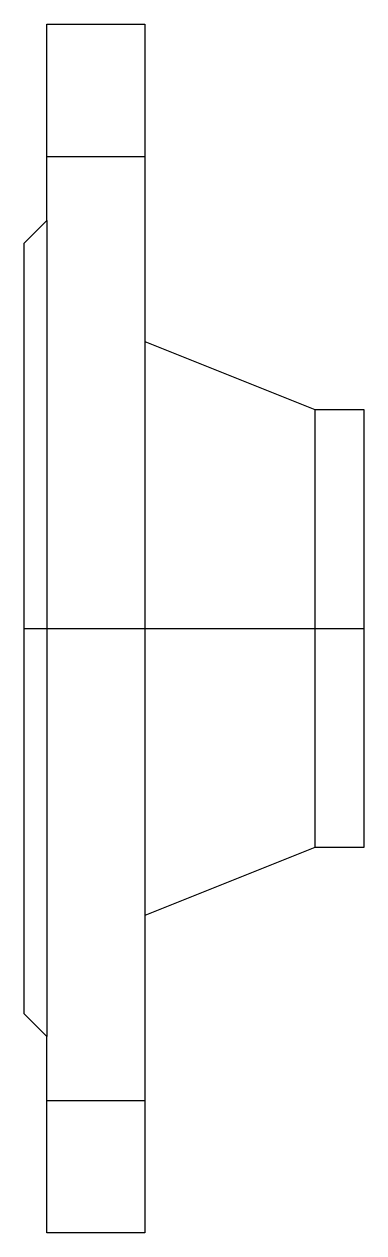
# Model space of a CAD drawing. Header units: millimetres. Extents: x 0 to 45, y -80 to 80.
import ezdxf

# ---------------------------------------------------------------- set-up
doc = ezdxf.new("R2010")
doc.units = ezdxf.units.MM

# ---------------------------------------------------------------- blocks, each defined once
blk = doc.blocks.new('*U36')
for p, q in [((3, 54), (3, -54)), ((16, 38), (16, -38)), ((38.5, 29), (38.5, -29))]:
    blk.add_line(p, q)
blk.add_lwpolyline([(0, -51), (0, 51), (3, 54), (3, 80), (16, 80), (16, 38), (38.5, 29), (45, 29), (45, -29), (38.5, -29), (16, -38), (16, -80), (3, -80), (3, -54)], close=True)
at = {"layer": 'Defpoints', "color": 1}
for p, q in [((3, 62.5), (16, 62.5)), ((0, 0), (45, 0)), ((3, -62.5), (16, -62.5))]:
    blk.add_line(p, q, dxfattribs=at)

msp = doc.modelspace()

# ---------------------------------------------------------------- block references
msp.add_blockref('*U36', (0, 0))

doc.saveas('drawing.dxf')
